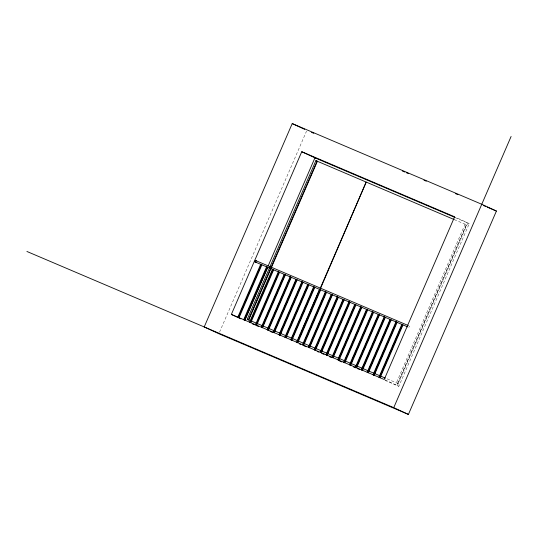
<?xml version="1.0" encoding="UTF-8"?>
<svg xmlns="http://www.w3.org/2000/svg" width="538" height="538" viewBox="0 0 538 538"><rect width="100%" height="100%" fill="white"/><g stroke="black" fill="none" stroke-linecap="round" stroke-linejoin="round"><path stroke-width="0.4" stroke-dasharray="2.69 2.02" d="M219.524 332.188L306.532 131.131M408.853 327.434L409.438 326.075M397.616 383.325L466.258 224.696M397.905 383.46L466.554 224.83L465.088 224.151L396.439 382.78L397.905 383.46L386.069 378.409M397.394 385.598L467.804 222.9M384.966 380.359L398.86 386.277L469.264 223.579L455.35 217.137M455.37 217.661L469.264 223.579M454.233 219.585L466.554 224.83M384.946 379.835L398.86 386.277"/><path stroke-width="0.81" d="M292.221 123.579L204.211 326.949L218.858 333.728L408.403 414.421L496.413 211.051L481.766 204.272L292.221 123.579L304.669 129.342M231.36 314.421L301.764 151.723L454.623 216.801L384.213 379.498L231.36 314.421L237.218 317.138M255.994 262.362L254.824 261.818L255.416 260.459L408.268 325.537M238.395 317.474L261.307 264.588M244.272 319.976L267.184 267.09L266.572 266.828L243.687 319.707L244.884 320.238L267.769 267.359L267.184 267.09M244.541 320.527L267.561 267.319M268.227 265.779L314.945 157.829L454.677 217.312M315.9 160.64L317.366 161.319L248.717 319.949L247.251 319.269L315.9 160.64L454.186 219.565M248.421 319.814L317.07 161.185M250.157 322.477L273.062 269.592M256.034 324.979L278.94 272.094M279.552 334.992L302.43 282.114L279.578 334.979M285.429 337.494L308.308 284.615L285.456 337.487M291.307 339.996L314.192 287.124M291.334 339.989L314.212 287.11M300.54 333.795L297.837 340.857M301.206 332.255L307.541 317.622M308.207 316.082L314.535 301.448M315.207 299.908L366.19 182.093L320.493 288.496M303.069 345.006L325.947 292.127M303.089 344.993L325.974 292.114M331.825 294.629L308.946 347.508L331.852 294.622M337.709 297.131L314.824 350.009L337.729 297.124M349.465 302.141L326.579 355.013L349.492 302.127M344.219 362.525L367.104 309.646L366.519 309.377L343.634 362.256L344.831 362.787L367.716 309.908L367.124 309.639L344.246 362.511M390.622 319.659L367.736 372.538L390.642 319.646M379.492 377.541L402.377 324.663L379.519 377.528M408.403 414.421L393.755 407.643L511.1 136.477M311.489 132.328L313.802 133.31M402.411 171.03L404.717 172.019M406.264 172.671L408.571 173.653M423.984 180.217L426.291 181.198M455.572 193.667L457.885 194.648M483.312 205.476L485.626 206.457M487.166 207.11L496.413 211.051M254.824 261.818L407.683 326.889M247.251 319.269L320.688 350.534M321.697 351.018L385.295 378.079M252.261 323.809L254.575 324.797M256.122 325.456L258.435 326.438M270.015 331.368L272.329 332.356M299.35 343.856L300.897 344.515M303.983 345.833L306.297 346.815M317.111 351.415L318.651 352.074M321.737 353.392L324.058 354.374M329.458 356.674L331.778 357.662M339.498 360.951L341.812 361.933M353.392 366.862L355.705 367.851M357.252 368.51L359.566 369.492M26.9 251.468L393.755 407.643M301.764 151.723L316.411 158.502M255.416 260.459L256.586 261.004M238.684 317.81L240.876 318.832M260.695 264.326L237.809 317.205L239.006 317.736L261.892 264.857L260.695 264.326M272.45 269.33L249.571 322.208L250.769 322.739L273.647 269.861L272.45 269.33M278.328 271.831L255.449 324.71L256.646 325.241L279.525 272.363L278.328 271.831M284.205 274.333L261.327 327.212L262.524 327.743L285.402 274.871L284.205 274.333M284.797 274.609L261.912 327.487L284.817 274.595M290.09 276.841L267.204 329.713L268.401 330.245L291.287 277.373L290.09 276.841M290.675 277.11L267.789 329.989L290.702 277.097M295.967 279.343L273.082 332.222L274.279 332.753L297.164 279.874L295.967 279.343M296.552 279.612L273.674 332.491L296.579 279.605M301.845 281.845L278.966 334.723L280.163 335.255L303.042 282.376L301.845 281.845M307.723 284.346L284.844 337.225L286.041 337.756L308.92 284.878L307.723 284.346M313.607 286.848L290.722 339.727L291.919 340.258L314.804 287.379L313.607 286.848M319.485 289.35L296.599 342.229L297.184 342.504L320.07 289.626L297.211 342.491L297.796 342.76L320.682 289.888L319.485 289.35M325.362 291.858L302.477 344.73L303.681 345.261L326.559 292.39L325.362 291.858M331.24 294.36L308.361 347.239L309.558 347.77L332.437 294.891L331.24 294.36M337.118 296.862L314.239 349.74L315.436 350.272L338.315 297.393L337.118 296.862M343.002 299.363L320.117 352.242L321.314 352.773L344.199 299.895L343.614 299.626L320.729 352.504L343.587 299.632L343.002 299.363M348.88 301.865L325.994 354.744L327.191 355.275L350.077 302.396L348.88 301.865M354.757 304.367L331.879 357.245L333.076 357.777L355.954 304.905L354.757 304.367M355.342 304.642L332.464 357.521L355.369 304.629M360.635 306.875L337.756 359.747L338.953 360.278L361.832 307.406L360.635 306.875M361.22 307.144L338.341 360.023L361.247 307.131M372.397 311.879L349.512 364.757L350.709 365.289L373.594 312.41L372.397 311.879M372.982 312.148L350.097 365.026L373.009 312.141M378.275 314.38L355.389 367.259L356.586 367.79L379.472 314.912L378.275 314.38M378.86 314.649L355.981 367.528L378.886 314.643M384.152 316.882L361.274 369.761L362.471 370.292L385.349 317.413L384.152 316.882M384.737 317.158L361.859 370.03L384.764 317.144M390.03 319.384L367.151 372.262L368.348 372.794L391.227 319.922L390.03 319.384M395.914 321.892L373.029 374.764L373.614 375.04L396.499 322.161L395.914 321.892M396.526 322.148L373.641 375.026L374.226 375.295L397.111 322.423L396.526 322.148M401.792 324.394L378.907 377.272L380.104 377.804L402.989 324.925L401.792 324.394"/></g></svg>
